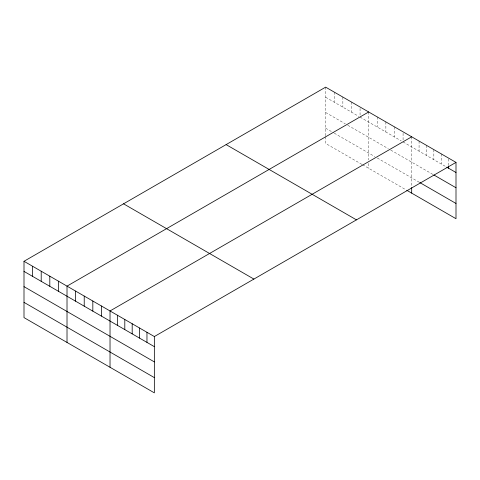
<?xml version="1.0" encoding="UTF-8"?>
<svg xmlns="http://www.w3.org/2000/svg" width="480" height="480" viewBox="0 0 480 480"><rect width="100%" height="100%" fill="white"/><g stroke="black" fill="none" stroke-linecap="round" stroke-linejoin="round"><path stroke-width="0.36" stroke-dasharray="2.4 1.8" d="M325.65 97.242L358.836 116.4M360.066 117.114L401.238 140.88M403.08 141.948L446.154 166.812M325.65 112.494L345.318 123.846M347.772 125.262L388.332 148.68M390.786 150.096L433.224 174.6M325.65 128.202L333.642 132.816M334.254 133.17L374.814 156.582M377.268 158.004L419.07 182.136M361.908 164.382L325.65 143.448L325.65 136.518M362.52 164.736L406.152 189.924M448.614 158.85L448.614 165.348M441.228 153.864L441.228 163.968M433.842 149.598L433.842 159.708M426.456 145.332L426.456 155.442M419.07 141.072L419.07 151.176M411.684 136.806L411.684 186.882M403.08 133.284L403.08 140.502M394.476 126.87L394.476 136.98M385.872 121.902L385.872 132.012M377.268 116.94L377.268 127.044M368.664 111.972L368.664 159.966M368.664 163.434L368.664 168.282M360.066 108.45L360.066 115.668M351.462 102.036L351.462 112.146M342.858 97.068L342.858 107.178M334.254 92.106L334.254 102.21M325.65 87.138L325.65 135.828"/><path stroke-width="0.72" d="M24 261.294L154.35 336.552L154.35 392.862L24 317.61L24 261.294L325.65 87.138L456 162.39L456 218.706L406.764 190.284M368.664 111.972L67.014 286.128L67.014 342.444M411.684 136.806L110.028 310.962L110.028 367.278M154.35 336.552L456 162.39M446.766 167.172L456 172.5M433.842 174.954L456 187.746M419.682 182.49L456 203.46M226.104 144.606L356.454 219.864M123.546 203.82L253.896 279.078M24 271.404L154.35 346.656M24 286.65L154.35 361.908M24 302.358L154.35 377.616M448.614 166.068L448.614 168.234M411.684 187.572L411.684 193.122M146.964 332.286L146.964 342.39M139.578 328.02L139.578 338.13M132.186 323.754L132.186 333.864M124.8 319.494L124.8 329.598M117.414 315.228L117.414 325.332M101.424 305.994L101.424 316.104M92.826 301.026L92.826 311.136M84.222 296.064L84.222 306.168M75.618 291.096L75.618 301.2M58.41 281.16L58.41 291.27M49.806 276.192L49.806 286.302M41.208 271.23L41.208 281.334M32.604 266.262L32.604 276.366"/></g></svg>
